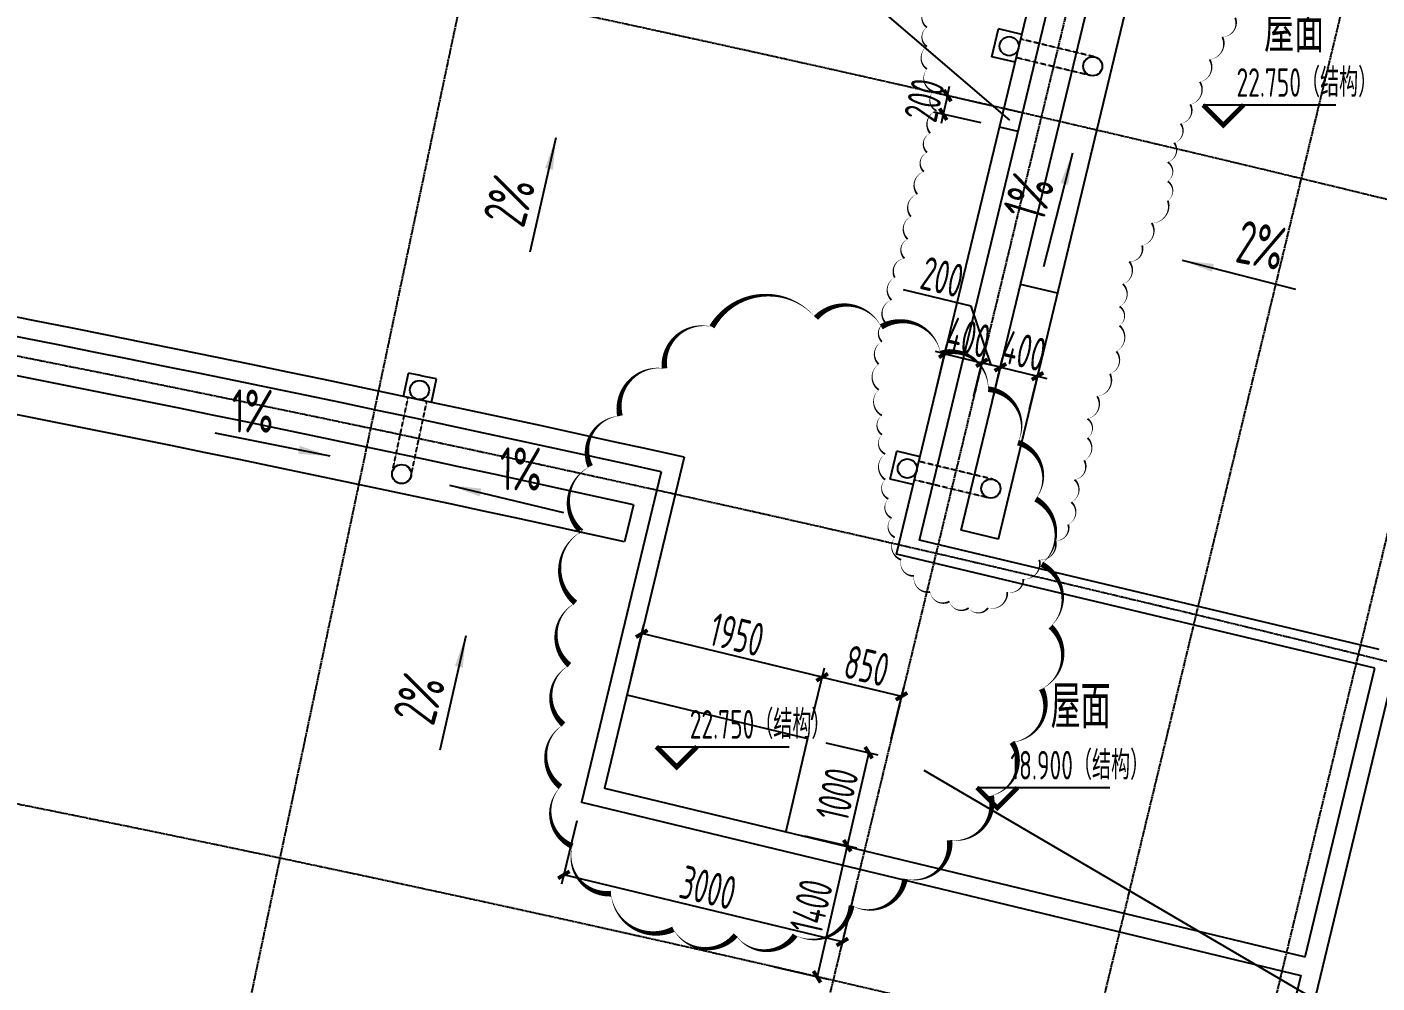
# Model space of a CAD drawing. Header units: millimetres. Extents: x 11677979 to 24947533, y -12764720 to -6308891.
# Drawn here: x 11838820 to 11852957, y -6397928 to -6387915 of the extents above; entities that cross this region are included whole.
import ezdxf
from ezdxf.enums import TextEntityAlignment as Align

# ---------------------------------------------------------------- set-up
doc = ezdxf.new("R2010")
doc.units = ezdxf.units.MM
doc.header["$LTSCALE"] = 10
for name, pattern in [('A2-RG-AXIS$0$CENTER', [2, 1.25, -0.25, 0.25, -0.25]), ('A2-RG-AXIS$0$DOTE', [2.4200000000000004, 2, -0.2, 0.02, -0.2]), ('A2-RI-RF$0$HIDDEN', [0.375, 0.25, -0.125])]:
    doc.linetypes.add(name, pattern=pattern)
for name, color, linetype in [('A2-RB-RF$0$A-DIMS-100', 1, 'Continuous'), ('A2-RG-AXIS$0$A-GRID', 1, 'A2-RG-AXIS$0$CENTER'), ('A2-RI-RF$0$$0$AUDIT_D_120618114340-341', 1, 'Continuous'), ('A2-RI-RF$0$$2$A-SYMB', 4, 'Continuous'), ('A2-RI-RF$0$A-HATH', 9, 'Continuous'), ('A2-RI-RF$0$A-ROOF-DRAN', 175, 'Continuous'), ('A2-RI-RF$0$A-ROOF-EDGE', 2, 'Continuous'), ('A2-RI-RF$0$A-SYMB', 4, 'Continuous'), ('A2-RI-RF$0$A-SYMB-AREA', 4, 'Continuous'), ('A2-RI-RF$0$A-SYMB-NAME', 4, 'Continuous'), ('A2-RI-RF$0$an-wall-prht', 2, 'Continuous')]:
    doc.layers.add(name, color=color, linetype=linetype)
doc.layers.add('A2-RI-RF$0$A-DETL-LLIN', color=3, linetype='Continuous', lineweight=5)
doc.styles.add('A2-RB-RF$0$XD2008', font='hzs.shx', dxfattribs={"width": 0.7, "bigfont": 'hztxt.shx'})
doc.styles.add('A2-RI-RF$0$$0$XD2008', font='xd-hzs.shx', dxfattribs={"width": 0.7, "bigfont": 'xd-hztxt.shx'})
doc.styles.add('A2-RI-RF$0$ECADI', font='hzs.shx', dxfattribs={"width": 0.7, "bigfont": 'hztxt.shx'})
doc.dimstyles.new('A2-RB-RF$0$XD100$0', dxfattribs={"dimscale": 100, "dimtxt": 3.5, "dimasz": 1, "dimexe": 1, "dimexo": 2, "dimgap": 0.5, "dimtad": 1, "dimdec": 0, "dimdsep": 46, "dimtxsty": 'A2-RB-RF$0$XD2008', "dimblk1": 'A2-RB-RF$0$_ArchTick', "dimblk2": 'A2-RB-RF$0$_ArchTick', "dimsah": 1, "dimcen": 2.5, "dimclrt": 4, "dimaunit": 1, "dimadec": 0, "dimazin": 0, "dimtfac": 1, "dimtdec": 0, "dimtix": 1, "dimtmove": 1, "dimatfit": 3, "dimfxl": 0, "dimtolj": 1, "dimtzin": 0, "dimarcsym": 0})

# ---------------------------------------------------------------- blocks, each defined once
blk = doc.blocks.new('A2-RG-AXIS')
at = {"layer": 'A2-RG-AXIS$0$A-GRID', "linetype": 'A2-RG-AXIS$0$DOTE'}
for p, q in [((11846048.11610905, -6374898.19210795), (11837754.64705038, -6414233.385178952)), ((11852463.32296544, -6376318.388348403), (11846488.01340499, -6401109.467786302)), ((11845769.35964724, -6416040.753112658), (11855178.3874563, -6377003.453457114)), ((11847468.69242265, -6416458.887968802), (11856889.46762906, -6377372.849227605))]:
    blk.add_line(p, q, dxfattribs=at)
for radius, end in [(313399.9999999902, 95.40764402400131), (308699.9999999902, 95.4076440106419), (304099.9999999902, 95.40764399720393), (300799.9999999902, 95.40764398384447)]:
    blk.add_arc((11778730.70926435, -6694178.721949182), radius, 75.58928463849298, end, dxfattribs=at)
blk = doc.blocks.new('A2-RI-RF$0$5erhfh')
at = {"layer": 'A2-RI-RF$0$A-SYMB-AREA', "style": 'A2-RI-RF$0$ECADI', "width": 0.7}
blk.add_attdef('340M2', text='', height=2.5, dxfattribs=at).set_placement((0, 1.25), align=Align.MIDDLE_LEFT)
at = {"layer": 'A2-RI-RF$0$A-SYMB-NAME', "style": 'A2-RI-RF$0$ECADI', "width": 0.7}
blk.add_attdef('CHINESENAME', (-12.29193252821193, 3.0875), '', height=4.5, dxfattribs=at)
blk = doc.blocks.new('A2-RI-RF$0$5urthfgh')
at = {"layer": 'A2-RI-RF$0$an-wall-prht'}
for centre, radius, start, end in [((25944.1167659387, -299026.0723394062), 297449.9999999395, 76.99055226088758, 94.00515306824529), ((25943.2370570451, -299026.1474733325), 297150.0000024507, 76.93350106688776, 94.06187292819153)]:
    blk.add_arc(centre, radius, start, end, dxfattribs=at)
blk = doc.blocks.new('A2-RI-RF$0$$2$ECADI-TAG-HGHT（国标）')
at = {"color": 1}
blk.add_line((-2.121320343559546, 2.121320343559546), (11.76789873223262, 2.121320343559546), dxfattribs=at)
at = {"color": 1, "const_width": 0.5}
blk.add_lwpolyline([(-2.121320343559546, 2.121320343559546), (0, 0), (2.121320343559546, 2.121320343559546)], dxfattribs=at)
at = {"style": 'A2-RI-RF$0$$0$XD2008', "width": 0.7}
blk.add_attdef('FL', text='', height=3, dxfattribs=at).set_placement((-2.688785023899595, 2.967328765217609), align=Align.RIGHT)
for tag, p in [('F.F.L.', (2.283611041903605, 2.967328765217609)), ('T.O.S.', (2.283611041903605, -1.104423031572336))]:
    blk.add_attdef(tag, p, '', height=3, dxfattribs=at)
blk = doc.blocks.new('A2-RI-RF')
at = {"layer": 'A2-RI-RF$0$$0$AUDIT_D_120618114340-341'}
for p, q in [((11844358.52541611, -6389076.15977816), (11844086.9646782, -6390273.217088998)), ((11849767.03890998, -6389237.073046846), (11849465.38490343, -6390426.903412965)), ((11850916.50617917, -6390357.120187123), (11852105.41522696, -6390662.385180055)), ((11841994.69928847, -6392409.684145659), (11840790.98946588, -6392169.32170514)), ((11843244.11137625, -6392714.823552123), (11844438.16695616, -6392999.292727798)), ((11843414.46885855, -6394291.402554495), (11843142.90812063, -6395488.459865334))]:
    blk.add_line(p, q, dxfattribs=at)
at = {"layer": 'A2-RI-RF$0$$0$AUDIT_D_120618114340-341', "extrusion": (0, 0, -1)}
for points in [[(-11844327.90522197, -6389410.208912824), (-11844245.74947412, -6389392.100187215), (-11844359.31110848, -6389072.309899708)], [(-11849642.62369558, -6389548.597163225), (-11849724.04327906, -6389569.771304864), (-11849768.08718235, -6389233.286227386)], [(-11851249.55711322, -6390397.163863177), (-11851229.13500557, -6390478.775322959), (-11850912.68002988, -6390356.226062883)], [(-11841677.21580668, -6392301.375976762), (-11841660.23651805, -6392383.77255804), (-11841998.53479618, -6392410.537232518)], [(-11843577.81044354, -6392749.048589066), (-11843558.81576264, -6392831.00403395), (-11843240.27020508, -6392713.996339574)], [(-11843383.84866441, -6394625.451689159), (-11843301.69291656, -6394607.34296355), (-11843415.25455092, -6394287.552676043)]]:
    blk.add_solid(points, dxfattribs=at)
at = {"layer": 'A2-RI-RF$0$A-HATH', "linetype": 'A2-RI-RF$0$HIDDEN'}
for p, q in [((11850003.52515657, -6388228.797169223), (11849226.29514684, -6388041.464063397)), ((11849956.66185531, -6388423.229242181), (11849179.43184557, -6388235.896136357)), ((11842645.71469595, -6392576.708593905), (11842811.81582405, -6391794.162518516)), ((11842841.35611432, -6392618.23491589), (11843007.45724242, -6391835.688840501)), ((11848937.27447425, -6392652.585610432), (11848160.04446451, -6392465.252504605)), ((11848890.41117299, -6392847.01768339), (11848113.18116325, -6392659.684577565))]:
    blk.add_line(p, q, dxfattribs=at)
at = {"layer": 'A2-RI-RF$0$A-ROOF-DRAN'}
for p, q in [((11848603.32284987, -6393186.765153608), (11850454.45370663, -6385506.571909138)), ((11848992.40872625, -6393279.571814236), (11850843.47291048, -6385599.655188727)), ((11848924.67592905, -6388225.925028013), (11848994.97088095, -6387934.276918577)), ((11849238.01097215, -6387992.856045159), (11848994.97088095, -6387934.276918577)), ((11849167.71602025, -6388284.504154596), (11848924.67592905, -6388225.925028013)), ((11849613.16747757, -6390704.093613492), (11849224.30333166, -6390610.367010962)), ((11842762.90546945, -6391783.78093802), (11842814.80917974, -6391539.248915607)), ((11843056.36759701, -6391846.070420997), (11843108.2713073, -6391601.538398583)), ((11847858.42524673, -6392649.713469221), (11847928.72019863, -6392358.065359785)), ((11848171.76028983, -6392416.644486367), (11847928.72019863, -6392358.065359785)), ((11848101.46533793, -6392708.292595804), (11847858.42524673, -6392649.713469221)), ((11845170.7179846, -6392918.078583245), (11845076.97362533, -6393307.016391235)), ((11848992.40872625, -6393279.571814236), (11848603.32284987, -6393186.765153608))]:
    blk.add_line(p, q, dxfattribs=at)
for centre in [(11849105.14931077, -6388115.128382095), (11849980.09350594, -6388326.013205702), (11842930.40305287, -6391717.08914685), (11848038.89862845, -6392538.916823303), (11842743.53540513, -6392597.471754897), (11848913.84282362, -6392749.801646911)]:
    blk.add_circle(centre, 100, dxfattribs=at)
for centre, radius, start, end in [((11778730.70926437, -6694178.721949022), 308499.9999998286, 77.5630759090305, 82.0106501406721), ((11778730.70926437, -6694178.721949022), 308099.9999998286, 77.56452291148649, 82.0105960959171), ((11778730.70926437, -6694178.721949022), 309349.9999998286, 77.98862344578704, 78.04418748175755), ((11778730.70895571, -6694178.723858639), 299749.9999999704, 77.09857082236117, 93.89835790009894)]:
    blk.add_arc(centre, radius, start, end, dxfattribs=at)
at = {"layer": 'A2-RI-RF$0$A-ROOF-EDGE'}
for p, q in [((11847925.96717049, -6393436.42039674), (11849941.21994894, -6385075.29848121)), ((11855142.88410219, -6386319.936159519), (11851147.68567705, -6402895.693143649)), ((11849245.6584257, -6388814.673730068), (11849050.76278138, -6388769.733749169)), ((11849200.72064336, -6389009.559839677), (11849005.82499904, -6388964.619858778)), ((11852933.97983389, -6394630.955998998), (11847925.96717049, -6393436.42039674)), ((11852204.89348439, -6397655.876632128), (11852933.97983389, -6394630.955998998)), ((11845102.52243879, -6394910.998623983), (11846992.0453875, -6395367.552121131)), ((11846992.0453875, -6395367.552121131), (11846767.48672993, -6396342.070377038))]:
    blk.add_line(p, q, dxfattribs=at)
for points in [[(11852980.84326734, -6394436.523382212), (11848167.37354109, -6393288.391110017), (11850088.86618547, -6385316.272460035)], [(11845701.95759325, -6392421.100840328), (11844866.75053991, -6395886.307739782), (11852205.094219, -6397655.043800395)], [(11845459.78962454, -6392572.289931745), (11844625.45516489, -6396033.876510169), (11852158.23091668, -6397849.4758731), (11851000.43773787, -6402653.06666579)]]:
    blk.add_lwpolyline(points, dxfattribs=at)
for centre, radius, start, end in [((11778730.70926437, -6694178.721949022), 309099.9999998286, 77.48675406838949, 82.06633994224374), ((11778730.70926437, -6694178.721949022), 308899.9999998286, 77.52452923331838, 82.02925235614639), ((11778730.70895571, -6694178.723858639), 300349.9999999704, 76.07695982280525, 82.0285968980388), ((11778730.70895571, -6694178.723858639), 300149.9999999704, 76.03853314200313, 82.0667592130654)]:
    blk.add_arc(centre, radius, start, end, dxfattribs=at)
at = {"layer": 'A2-RI-RF$0$A-SYMB'}
blk.add_lwpolyline([(11843860.42458462, -6387127.802186145), (11847046.64980218, -6387120.148494991), (11849107.2523025, -6388889.075750461)], dxfattribs=at)
at = {"layer": 'Defpoints', "color": 3}
blk.add_line((11848210.38463424, -6395698.575426177), (11871862.51833789, -6409546.008099421), dxfattribs=at)
at = {"layer": 'Defpoints', "color": 6}
blk.add_lwpolyline([(11848244.0367599, -6387716.727003843, 0, 20, 0.52056705), (11848244.0367599, -6387918.332129193, 0, 20, 0.52056705), (11848244.0367599, -6387918.332129193, 0, 20, 0.52056705), (11848244.0367599, -6388119.931028128, 0, 20, 0.52056705), (11848244.0367599, -6388119.931028128, 0, 20, 0.52056705), (11848244.0367599, -6388355.12766808, 0, 20, 0.52056705), (11848244.0367599, -6388355.12766808, 0, 20, 0.52056705), (11848311.28862817, -6388590.330534448, 0, 20, 0.52056705), (11848311.28862817, -6388590.330534448, 0, 20, 0.52056705), (11848344.92056801, -6388791.929433382, 0, 20, 0.52056705), (11848344.92056801, -6388791.929433382, 0, 20, 0.52056705), (11848277.65668833, -6389027.132299751, 0, 20, 0.52056705), (11848277.65668833, -6389027.132299751, 0, 20, 0.52056705), (11848244.0367599, -6389228.731198686, 0, 20, 0.52056705), (11848244.0367599, -6389228.731198686, 0, 20, 0.52056705), (11848210.40482006, -6389430.330097622, 0, 20, 0.52056705), (11848210.40482006, -6389430.330097622, 0, 20, 0.52056705), (11848143.14094038, -6389665.526737574, 0, 20, 0.52056705), (11848143.14094038, -6389665.526737574, 0, 20, 0.52056705), (11848075.8770607, -6389900.729603942, 0, 20, 0.52056705), (11848075.8770607, -6389900.729603942, 0, 20, 0.52056705), (11848042.25713227, -6390135.926243893, 0, 20, 0.52056705), (11848042.25713227, -6390135.926243893, 0, 20, 0.52056705), (11848008.62519243, -6390337.531369245, 0, 20, 0.52056705), (11848008.62519243, -6390337.531369245, 0, 20, 0.52056705), (11847907.72937291, -6390539.13026818, 0, 20, 0.52056705), (11847907.72937291, -6390539.13026818, 0, 20, 0.52056705), (11847874.09743307, -6390774.326908132, 0, 20, 0.52056705), (11847874.09743307, -6390774.326908132, 0, 20, 0.52056705), (11847806.8455648, -6391009.5297745, 0, 20, 0.52056705), (11847806.8455648, -6391009.5297745, 0, 20, 0.52056705), (11847773.21362496, -6391211.128673435, 0, 20, 0.52056705), (11847773.21362496, -6391211.128673435, 0, 20, 0.52056705), (11847739.58168512, -6391446.331539802, 0, 20, 0.52056705), (11847739.58168512, -6391446.331539802, 0, 20, 0.52056705), (11847739.58168512, -6391715.125920773, 0, 20, 0.52056705), (11847739.58168512, -6391715.125920773, 0, 20, 0.52056705), (11847773.21362496, -6391983.926528158, 0, 20, 0.52056705), (11847773.21362496, -6391983.926528158, 0, 20, 0.52056705), (11847773.21362496, -6392185.531653508, 0, 20, 0.52056705), (11847773.21362496, -6392185.531653508, 0, 20, 0.52056705), (11847806.8455648, -6392387.130552443, 0, 20, 0.52056705), (11847806.8455648, -6392387.130552443, 0, 20, 0.52056705), (11847806.8455648, -6392655.931159829, 0, 20, 0.52056705), (11847806.8455648, -6392655.931159829, 0, 20, 0.52056705), (11847840.46549324, -6392857.530058765, 0, 20, 0.52056705), (11847840.46549324, -6392857.530058765, 0, 20, 0.52056705), (11847874.09743307, -6393059.128957697, 0, 20, 0.52056705), (11847874.09743307, -6393059.128957697, 0, 20, 0.52056705), (11847907.72937291, -6393260.727856634, 0, 20, 0.52056705), (11847907.72937291, -6393260.727856634, 0, 20, 0.52056705), (11847974.99325259, -6393495.930723002, 0, 20, 0.52056705), (11847974.99325259, -6393495.930723002, 0, 20, 0.52056705), (11848109.50900055, -6393663.925654505, 0, 20, 0.52056705), (11848109.50900055, -6393663.925654506, 0, 20, 0.52056705), (11848277.65668833, -6393831.926812422, 0, 20, 0.52056705), (11848277.65668833, -6393831.926812422, 0, 20, 0.52056705), (11848479.44832737, -6393932.726261889, 0, 20, 0.52056705), (11848479.44832737, -6393932.726261889, 0, 20, 0.52056705), (11848681.22795501, -6393999.927970339, 0, 20, 0.52056705), (11848681.22795501, -6393999.927970338, 0, 20, 0.52056705), (11848883.00758264, -6393999.927970339, 0, 20, 0.52056705), (11848883.00758264, -6393999.927970338, 0, 20, 0.52056705), (11849084.78721027, -6393831.926812422, 0, 20, 0.52056705), (11849084.78721027, -6393831.926812422, 0, 20, 0.52056705), (11849252.93489806, -6393697.529621937, 0, 20, 0.52056705), (11849252.93489806, -6393697.529621937, 0, 20, 0.52056705), (11849421.08258585, -6393495.930723002, 0, 20, 0.52056705), (11849421.08258585, -6393495.930723002, 0, 20, 0.52056705), (11849589.24228505, -6393294.325597651, 0, 20, 0.52056705), (11849589.24228505, -6393294.325597651, 0, 20, 0.52056705), (11849723.758033, -6393126.330666149, 0, 20, 0.52056705), (11849723.758033, -6393126.330666149, 0, 20, 0.52056705), (11849757.38997284, -6392891.127799781, 0, 20, 0.52056705), (11849757.38997284, -6392891.127799781, 0, 20, 0.52056705), (11849791.02191268, -6392655.931159829, 0, 20, 0.52056705), (11849791.02191268, -6392655.931159829, 0, 20, 0.52056705), (11849891.90572079, -6392454.326034478, 0, 20, 0.52056705), (11849891.90572079, -6392454.326034478, 0, 20, 0.52056705), (11849925.53766063, -6392219.129394527, 0, 20, 0.52056705), (11849925.53766063, -6392219.129394527, 0, 20, 0.52056705), (11849925.53766063, -6392017.530495592, 0, 20, 0.52056705), (11849925.53766063, -6392017.530495592, 0, 20, 0.52056705), (11850026.43348015, -6391782.327629223, 0, 20, 0.52056705), (11850026.43348015, -6391782.327629223, 0, 20, 0.52056705), (11850160.9492281, -6391547.13098927, 0, 20, 0.52056705), (11850160.9492281, -6391547.13098927, 0, 20, 0.52056705), (11850228.21310778, -6391311.928122902, 0, 20, 0.52056705), (11850228.21310778, -6391311.928122902, 0, 20, 0.52056705), (11850261.84504762, -6391043.127515517, 0, 20, 0.52056705), (11850261.84504762, -6391043.127515517, 0, 20, 0.52056705), (11850261.84504762, -6390841.528616582, 0, 20, 0.52056705), (11850261.84504762, -6390841.528616582, 0, 20, 0.52056705), (11850295.47698746, -6390606.33197663, 0, 20, 0.52056705), (11850295.47698746, -6390606.33197663, 0, 20, 0.52056705), (11850362.72885573, -6390371.129110263, 0, 20, 0.52056705), (11850362.72885573, -6390371.129110263, 0, 20, 0.52056705), (11850497.25661509, -6390203.127952344, 0, 20, 0.52056705), (11850497.25661509, -6390203.127952344, 0, 20, 0.52056705), (11850598.1404232, -6389967.931312392, 0, 20, 0.52056705), (11850598.1404232, -6389967.931312392, 0, 20, 0.52056705), (11850766.28811099, -6389732.728446024, 0, 20, 0.52056705), (11850766.28811099, -6389732.728446024, 0, 20, 0.52056705), (11850766.28811099, -6389531.12954709, 0, 20, 0.52056705), (11850766.28811099, -6389531.12954709, 0, 20, 0.52056705), (11850766.28811099, -6389329.530648154, 0, 20, 0.52056705), (11850766.28811099, -6389329.530648154, 0, 20, 0.52056705), (11850833.55199067, -6389127.931749219, 0, 20, 0.52056705), (11850833.55199067, -6389127.931749219, 0, 20, 0.52056705), (11850900.81587035, -6388926.326623867, 0, 20, 0.52056705), (11850900.81587035, -6388926.326623867, 0, 20, 0.52056705), (11851001.69967846, -6388724.727724932, 0, 20, 0.52056705), (11851001.69967846, -6388724.727724932, 0, 20, 0.52056705), (11851102.59549798, -6388489.531084981, 0, 20, 0.52056705), (11851102.59549798, -6388489.531084981, 0, 20, 0.52056705), (11851203.4913175, -6388254.328218613, 0, 20, 0.52056705), (11851203.4913175, -6388254.328218613, 0, 20, 0.52056705), (11851338.00706545, -6388019.131578662, 0, 20, 0.52056705), (11851338.00706545, -6388019.131578662, 0, 20, 0.52056705), (11851472.5228134, -6387817.532679726, 0, 20, 0.52056705)], format="xyseb", dxfattribs=at)
at = {"layer": 'Defpoints', "color": 3}
blk.add_lwpolyline([(11845993.29873771, -6391055.376196709, 0, 60, 0.52056705), (11845495.62542755, -6391490.561805794, 0, 60, 0.52056705), (11845495.62542755, -6391490.561805794, 0, 60, 0.52056705), (11845029.05889542, -6391987.916326256, 0, 60, 0.52056705), (11845029.05889542, -6391987.916326256, 0, 60, 0.52056705), (11844718.01454067, -6392516.356378888, 0, 60, 0.52056705), (11844718.01454067, -6392516.356378888, 0, 60, 0.52056705), (11844624.6988917, -6393200.218709962, 0, 60, 0.52056705), (11844624.6988917, -6393200.218709961, 0, 60, 0.52056705), (11844562.49002074, -6393946.251028896, 0, 60, 0.52056705), (11844562.49002074, -6393946.251028896, 0, 60, 0.52056705), (11844500.28114979, -6394599.028904282, 0, 60, 0.52056705), (11844500.28114979, -6394599.028904282, 0, 60, 0.52056705), (11844438.07227884, -6395220.722323981, 0, 60, 0.52056705), (11844438.07227884, -6395220.722323981, 0, 60, 0.52056705), (11844406.96784336, -6395873.500199364, 0, 60, 0.52056705), (11844406.96784336, -6395873.500199364, 0, 60, 0.52056705), (11844531.38558527, -6396495.193619065, 0, 60, 0.52056705), (11844531.38558527, -6396495.193619065, 0, 60, 0.52056705), (11844935.74558899, -6396992.549216006, 0, 60, 0.52056705), (11844935.74558899, -6396992.549216006, 0, 60, 0.52056705), (11845588.94107653, -6397365.564837231, 0, 60, 0.52056705), (11845588.94107653, -6397365.564837231, 0, 60, 0.52056705), (11846242.13422152, -6397427.734825091, 0, 60, 0.52056705), (11846242.13422152, -6397427.734825091, 0, 60, 0.52056705), (11846864.22527358, -6397427.734825091, 0, 60, 0.52056705), (11846864.22527358, -6397427.734825091, 0, 60, 0.52056705), (11847455.21189016, -6397116.887038762, 0, 60, 0.52056705), (11847455.21189016, -6397116.887038762, 0, 60, 0.52056705), (11848015.09172871, -6396837.125861082, 0, 60, 0.52056705), (11848015.09172871, -6396837.125861082, 0, 60, 0.52056705), (11848481.6606034, -6396433.024707684, 0, 60, 0.52056705), (11848481.6606034, -6396433.024707684, 0, 60, 0.52056705), (11848917.12270006, -6395966.754642912, 0, 60, 0.52056705), (11848917.12270006, -6395966.754642912, 0, 60, 0.52056705), (11849134.85609094, -6395407.230134593, 0, 60, 0.52056705), (11849134.85609094, -6395407.230134593, 0, 60, 0.52056705), (11849445.90044569, -6394847.706702754, 0, 60, 0.52056705), (11849445.90044569, -6394847.706702754, 0, 60, 0.52056705), (11849539.21375212, -6394194.928827367, 0, 60, 0.52056705), (11849539.21375212, -6394194.928827367, 0, 60, 0.52056705), (11849445.90044569, -6393542.1498755, 0, 60, 0.52056705), (11849445.90044569, -6393542.1498755, 0, 60, 0.52056705), (11849383.69157473, -6392858.287544425, 0, 60, 0.52056705), (11849383.69157473, -6392858.287544425, 0, 60, 0.52056705), (11849197.06496188, -6392267.678580415, 0, 60, 0.52056705), (11849197.06496188, -6392267.678580415, 0, 60, 0.52056705), (11848886.01826458, -6391708.154072097, 0, 60, 0.52056705), (11848886.01826458, -6391708.154072097, 0, 60, 0.52056705), (11848388.34729697, -6391335.138450871, 0, 60, 0.52056705), (11848388.34729697, -6391335.138450871, 0, 60, 0.52056705), (11847766.25624491, -6391055.376196709, 0, 60, 0.52056705), (11847766.25624491, -6391055.376196709, 0, 60, 0.52056705), (11847081.9563219, -6390962.122829645, 0, 60, 0.52056705), (11847081.9563219, -6390962.122829645, 0, 60, 0.52056705)], format="xyseb", close=True, dxfattribs=at)
ref = blk.add_blockref('A2-RI-RF$0$5erhfh', (11852660.57048723, -6390813.617662301), dxfattribs=dict(xscale=100, yscale=100, zscale=100))
ref.add_attrib('CHINESENAME', '屋面', (11851775.27044103, -6388179.211071422), dxfattribs={"layer": 'A2-RI-RF$0$A-SYMB-NAME', "height": 450, "style": 'A2-RI-RF$0$ECADI', "width": 0.7})
ref = blk.add_blockref('A2-RI-RF$0$5erhfh', (11844501.78875056, -6389605.733132476), dxfattribs=dict(xscale=99.99999999968372, yscale=99.99999999968372, zscale=99.99999999968372, rotation=74.74490547560426))
ref.add_attrib('CHINESENAME', '2%%%', (11844023.06285449, -6390029.883329094), dxfattribs={"layer": 'A2-RI-RF$0$A-SYMB-NAME', "height": 449.9999999999999, "rotation": 74.74490548756872, "style": 'A2-RI-RF$0$ECADI', "width": 0.7})
ref = blk.add_blockref('A2-RI-RF$0$5erhfh', (11849950.70808989, -6389557.872980127), dxfattribs=dict(xscale=99.99999999968374, yscale=99.99999999968374, zscale=99.99999999968374, rotation=73.30024098467239))
ref.add_attrib('CHINESENAME', '1%%%', (11849461.44090723, -6389969.818967878), dxfattribs={"layer": 'A2-RI-RF$0$A-SYMB-NAME', "height": 449.9999999999998, "rotation": 73.3002410098916, "style": 'A2-RI-RF$0$ECADI', "width": 0.7})
ref = blk.add_blockref('A2-RI-RF$0$5erhfh', (11851922.17122288, -6390819.549677703), dxfattribs=dict(xscale=99.99999999968374, yscale=99.99999999968374, zscale=99.99999999968374, rotation=349.2933024051719))
ref.add_attrib('CHINESENAME', '2%%%', (11851461.39328657, -6390375.967028965), dxfattribs={"layer": 'A2-RI-RF$0$A-SYMB-NAME', "height": 449.9999999999998, "rotation": 349.2933024561732, "style": 'A2-RI-RF$0$ECADI', "width": 0.7})
ref = blk.add_blockref('A2-RI-RF$0$5erhfh', (11841495.82494938, -6392514.799620982), dxfattribs=dict(xscale=99.99999999968374, yscale=99.99999999968374, zscale=99.99999999968374, rotation=359.5617199320547))
ref.add_attrib('CHINESENAME', '1%%%', (11840963.35410947, -6392160.459844088), dxfattribs={"layer": 'A2-RI-RF$0$A-SYMB-NAME', "height": 449.9999999999998, "rotation": 359.561719989173, "style": 'A2-RI-RF$0$ECADI', "width": 0.7})
ref = blk.add_blockref('A2-RI-RF$0$5erhfh', (11844304.43571933, -6393121.619819516), dxfattribs=dict(xscale=99.99999999968374, yscale=99.99999999968374, zscale=99.99999999968374, rotation=359.5617199320547))
ref.add_attrib('CHINESENAME', '1%%%', (11843771.96487941, -6392767.280042622), dxfattribs={"layer": 'A2-RI-RF$0$A-SYMB-NAME', "height": 449.9999999999998, "rotation": 359.561719989173, "style": 'A2-RI-RF$0$ECADI', "width": 0.7})
ref = blk.add_blockref('A2-RI-RF$0$5erhfh', (11843557.73219299, -6394820.975908811), dxfattribs=dict(xscale=99.99999999968372, yscale=99.99999999968372, zscale=99.99999999968372, rotation=74.74490547560426))
ref.add_attrib('CHINESENAME', '2%%%', (11843079.00629693, -6395245.12610543), dxfattribs={"layer": 'A2-RI-RF$0$A-SYMB-NAME', "height": 449.9999999999999, "rotation": 74.74490548756872, "style": 'A2-RI-RF$0$ECADI', "width": 0.7})
blk.add_blockref('A2-RI-RF$0$5urthfgh', (11752786.5643831, -6395152.095153717))
ref = blk.add_blockref('A2-RI-RF$0$5erhfh', (11850424.79851335, -6397893.543397471), dxfattribs=dict(xscale=100, yscale=100, zscale=100))
ref.add_attrib('CHINESENAME', '屋面', (11849539.49846716, -6395259.136806592), dxfattribs={"layer": 'A2-RI-RF$0$A-SYMB-NAME', "height": 450, "style": 'A2-RI-RF$0$ECADI', "width": 0.7})
at = {"layer": 'A2-RI-RF$0$$2$A-SYMB'}
ref = blk.add_blockref('A2-RI-RF$0$$2$ECADI-TAG-HGHT（国标）', (11851348.870921, -6388942.765036078), dxfattribs=dict(at, xscale=100, yscale=100, zscale=100))
ref.add_attrib('F.F.L.', '22.750（结构）', (11851486.4989602, -6388646.032159556), dxfattribs={"layer": '0', "height": 300, "style": 'A2-RI-RF$0$$0$XD2008', "width": 0.6999999999999998})
ref = blk.add_blockref('A2-RI-RF$0$$2$ECADI-TAG-HGHT（国标）', (11845623.4147797, -6395665.784249191), dxfattribs=dict(at, xscale=100, yscale=100, zscale=100))
ref.add_attrib('F.F.L.', '22.750（结构）', (11845761.0428189, -6395369.051372669), dxfattribs={"layer": '0', "height": 300, "style": 'A2-RI-RF$0$$0$XD2008', "width": 0.6999999999999998})
ref = blk.add_blockref('A2-RI-RF$0$$2$ECADI-TAG-HGHT（国标）', (11848981.38842021, -6396093.481326776), dxfattribs=dict(at, xscale=100, yscale=100, zscale=100))
ref.add_attrib('F.F.L.', '18.900（结构）', (11849119.01645942, -6395796.748450253), dxfattribs={"layer": '0', "height": 300, "style": 'A2-RI-RF$0$$0$XD2008', "width": 0.6999999999999998})
at = {"layer": 'A2-RI-RF$0$A-DETL-LLIN'}
blk.add_blockref('A2-RG-AXIS', (0, 0), dxfattribs=at)
blk = doc.blocks.new('A2-RB-RF$0$_ArchTick')
at = {"color": 0, "linetype": 'ByBlock', "const_width": 0.4}
blk.add_lwpolyline([(-0.5, -0.5), (0.5, 0.5)], dxfattribs=at)
blk = doc.blocks.new('*D721')
at = {"layer": 'A2-RB-RF$0$A-DIMS-100', "color": 0, "lineweight": -2, "transparency": 16777216}
for p, q in [((11844578.59186257, -6396228.308582873), (11844418.38337867, -6396893.000699101)), ((11847358.29623074, -6397498.734224085), (11844441.81502983, -6396795.784662749)), ((11847495.07306348, -6396931.258144209), (11847334.86457958, -6397595.950260437))]:
    blk.add_line(p, q, dxfattribs=at)
at = {"layer": 'Defpoints', "color": 0, "transparency": 16777216}
for p in [(11844625.45516489, -6396033.876510169), (11844441.81502983, -6396795.784662749), (11847541.9363658, -6396736.826071505)]:
    blk.add_point(p, dxfattribs=at)
at = {"layer": 'A2-RB-RF$0$A-DIMS-100', "color": 0, "lineweight": -2, "transparency": 16777216, "xscale": 100, "yscale": 100, "zscale": 100}
for p, rotation in [((11844441.81502983, -6396795.784662749), 166.4486630936128), ((11847358.29623074, -6397498.734224085), 346.4486630936128)]:
    blk.add_blockref('A2-RB-RF$0$_ArchTick', p, dxfattribs=dict(at, rotation=rotation))
at = {"layer": 'A2-RB-RF$0$A-DIMS-100', "color": 4, "transparency": 16777216, "insert": (11845952.77684539, -6396928.523361625), "char_height": 350, "attachment_point": 5, "rotation": 346.44866309361277, "style": 'A2-RB-RF$0$XD2008'}
blk.add_mtext('\\A1;3000', dxfattribs=at)
blk = doc.blocks.new('*D633')
at = {"layer": 'A2-RB-RF$0$A-DIMS-100', "color": 0, "lineweight": -2, "transparency": 16777216}
for p, q in [((11848855.87667652, -6388724.795967923), (11848362.0809913, -6388610.934169011)), ((11848459.5240461, -6388633.403060181), (11848414.58626376, -6388828.289169791)), ((11848459.5240461, -6388633.403060181), (11848481.99293727, -6388535.960005377)), ((11848810.93889418, -6388919.682077534), (11848317.14320896, -6388805.820278621)), ((11848414.58626376, -6388828.289169791), (11848392.11737259, -6388925.732224595))]:
    blk.add_line(p, q, dxfattribs=at)
at = {"layer": 'Defpoints', "color": 0, "transparency": 16777216}
for p in [(11849050.76278613, -6388769.733750263), (11848414.58626376, -6388828.289169791), (11849005.82500379, -6388964.619859872)]:
    blk.add_point(p, dxfattribs=at)
at = {"layer": 'A2-RB-RF$0$A-DIMS-100', "color": 0, "lineweight": -2, "transparency": 16777216, "xscale": 100, "yscale": 100, "zscale": 100}
for p, rotation in [((11848459.5240461, -6388633.403060181), 257.0154142676669), ((11848414.58626376, -6388828.289169791), 77.01541426766686)]:
    blk.add_blockref('A2-RB-RF$0$_ArchTick', p, dxfattribs=dict(at, rotation=rotation))
at = {"layer": 'A2-RB-RF$0$A-DIMS-100', "color": 4, "transparency": 16777216, "insert": (11848217.80828162, -6388680.291109856), "char_height": 350, "attachment_point": 5, "rotation": 77.01541426766686, "style": 'A2-RB-RF$0$XD2008'}
blk.add_mtext('\\A1;200', dxfattribs=at)
blk = doc.blocks.new('*D634')
at = {"layer": 'A2-RB-RF$0$A-DIMS-100', "color": 0, "lineweight": -2, "transparency": 16777216}
for p, q in [((11845149.4954363, -6394716.593023486), (11845281.12766282, -6394171.811055224)), ((11847147.16411278, -6394725.567352621), (11845257.64116406, -6394269.013855472)), ((11847039.01838502, -6395173.146520635), (11847170.65061153, -6394628.364552372))]:
    blk.add_line(p, q, dxfattribs=at)
at = {"layer": 'Defpoints', "color": 0, "transparency": 16777216}
for p in [(11845257.64116406, -6394269.013855472), (11845102.52243879, -6394910.998623983), (11846992.0453875, -6395367.552121132)]:
    blk.add_point(p, dxfattribs=at)
at = {"layer": 'A2-RB-RF$0$A-DIMS-100', "color": 0, "lineweight": -2, "transparency": 16777216, "xscale": 100, "yscale": 100, "zscale": 100}
for p, rotation in [((11845257.64116406, -6394269.013855472), 166.4163356103052), ((11847147.16411278, -6394725.567352621), 346.4163356103052)]:
    blk.add_blockref('A2-RB-RF$0$_ArchTick', p, dxfattribs=dict(at, rotation=rotation))
at = {"layer": 'A2-RB-RF$0$A-DIMS-100', "color": 4, "transparency": 16777216, "insert": (11846255.24726062, -6394278.584303487), "char_height": 350, "attachment_point": 5, "rotation": 346.41633561030517, "style": 'A2-RB-RF$0$XD2008'}
blk.add_mtext('\\A1;1950', dxfattribs=at)
blk = doc.blocks.new('*D635')
at = {"layer": 'A2-RB-RF$0$A-DIMS-100', "color": 0, "lineweight": -2, "transparency": 16777216}
for p, q in [((11847038.90868874, -6395173.120048317), (11847170.36188699, -6394627.731286891)), ((11847146.93023636, -6394724.947323369), (11847978.54119916, -6394925.387685359)), ((11847870.51965154, -6395373.560410306), (11848001.97284979, -6394828.17164888))]:
    blk.add_line(p, q, dxfattribs=at)
at = {"layer": 'Defpoints', "color": 0, "transparency": 16777216}
for p in [(11847978.54119916, -6394925.387685359), (11846992.04538747, -6395367.552121274), (11847823.65635027, -6395567.992483264)]:
    blk.add_point(p, dxfattribs=at)
at = {"layer": 'A2-RB-RF$0$A-DIMS-100', "color": 0, "lineweight": -2, "transparency": 16777216, "xscale": 100, "yscale": 100, "zscale": 100}
for p, rotation in [((11847146.93023636, -6394724.947323369), 166.4486634030714), ((11847978.54119916, -6394925.387685359), 346.4486634030714)]:
    blk.add_blockref('A2-RB-RF$0$_ArchTick', p, dxfattribs=dict(at, rotation=rotation))
at = {"layer": 'A2-RB-RF$0$A-DIMS-100', "color": 4, "transparency": 16777216, "insert": (11847615.45693169, -6394606.431422288), "char_height": 350, "attachment_point": 5, "rotation": 346.4486634030714, "style": 'A2-RB-RF$0$XD2008'}
blk.add_mtext('\\A1;850', dxfattribs=at)
blk = doc.blocks.new('*D636')
at = {"layer": 'A2-RB-RF$0$A-DIMS-100', "color": 0, "lineweight": -2, "transparency": 16777216}
for p, q in [((11847186.93808387, -6395412.461328475), (11847731.71290787, -6395537.994023649)), ((11847634.26655968, -6395515.53942005), (11847409.70790213, -6396490.057675812)), ((11846962.37942632, -6396386.979584238), (11847507.15425033, -6396512.512279412))]:
    blk.add_line(p, q, dxfattribs=at)
at = {"layer": 'Defpoints', "color": 0, "transparency": 16777216}
for p in [(11846992.04538747, -6395367.552121276), (11846767.48672993, -6396342.070377039), (11847409.70790213, -6396490.057675812)]:
    blk.add_point(p, dxfattribs=at)
at = {"layer": 'A2-RB-RF$0$A-DIMS-100', "color": 0, "lineweight": -2, "transparency": 16777216, "xscale": 100, "yscale": 100, "zscale": 100}
for p, rotation in [((11847634.26655968, -6395515.53942005), 77.02381510892894), ((11847409.70790213, -6396490.057675812), 257.0238151089289)]:
    blk.add_blockref('A2-RB-RF$0$_ArchTick', p, dxfattribs=dict(at, rotation=rotation))
at = {"layer": 'A2-RB-RF$0$A-DIMS-100', "color": 4, "transparency": 16777216, "insert": (11847302.73294746, -6395952.275689831), "char_height": 350, "attachment_point": 5, "rotation": 77.02381510892894, "style": 'A2-RB-RF$0$XD2008'}
blk.add_mtext('\\A1;1000', dxfattribs=at)
blk = doc.blocks.new('*D637')
at = {"layer": 'A2-RB-RF$0$A-DIMS-100', "color": 0, "lineweight": -2, "transparency": 16777216}
for p, q in [((11846962.37942632, -6396386.979584238), (11847507.15425033, -6396512.512279411)), ((11847409.70790214, -6396490.057675811), (11847093.34951961, -6397862.959627181)), ((11846646.0210438, -6397759.881535606), (11847190.79586781, -6397885.414230781))]:
    blk.add_line(p, q, dxfattribs=at)
at = {"layer": 'Defpoints', "color": 0, "transparency": 16777216}
for p in [(11846767.48672993, -6396342.070377039), (11846451.1283474, -6397714.972328408), (11847093.34951961, -6397862.959627181)]:
    blk.add_point(p, dxfattribs=at)
at = {"layer": 'A2-RB-RF$0$A-DIMS-100', "color": 0, "lineweight": -2, "transparency": 16777216, "xscale": 100, "yscale": 100, "zscale": 100}
for p, rotation in [((11847409.70790214, -6396490.057675811), 77.02381510894094), ((11847093.34951961, -6397862.959627181), 257.023815108941)]:
    blk.add_blockref('A2-RB-RF$0$_ArchTick', p, dxfattribs=dict(at, rotation=rotation))
at = {"layer": 'A2-RB-RF$0$A-DIMS-100', "color": 4, "transparency": 16777216, "insert": (11847032.27442742, -6397125.985793399), "char_height": 350, "attachment_point": 5, "rotation": 77.02381510894095, "style": 'A2-RB-RF$0$XD2008'}
blk.add_mtext('\\A1;1400', dxfattribs=at)
blk = doc.blocks.new('*D688')
at = {"layer": 'A2-RB-RF$0$A-DIMS-100', "color": 0, "lineweight": -2, "transparency": 16777216}
for p, q in [((11849013.53353983, -6391478.634890208), (11848916.29815437, -6391455.283662932)), ((11848930.38992852, -6391824.848003473), (11849036.8847671, -6391381.399504753)), ((11849013.53353983, -6391478.634890208), (11849402.47521471, -6391572.039831268)), ((11849319.3316034, -6391918.252944533), (11849425.82644199, -6391474.804445812)), ((11849402.47521471, -6391572.039831268), (11849499.71060017, -6391595.391058544))]:
    blk.add_line(p, q, dxfattribs=at)
at = {"layer": 'Defpoints', "color": 0, "transparency": 16777216}
for p in [(11849402.47521471, -6391572.039831268), (11848883.68747397, -6392019.318774384), (11849272.62914885, -6392112.723715443)]:
    blk.add_point(p, dxfattribs=at)
at = {"layer": 'A2-RB-RF$0$A-DIMS-100', "color": 0, "lineweight": -2, "transparency": 16777216, "xscale": 100, "yscale": 100, "zscale": 100}
for p, rotation in [((11849013.53353983, -6391478.634890208), 346.4960574371027), ((11849402.47521471, -6391572.039831268), 166.4960574371027)]:
    blk.add_blockref('A2-RB-RF$0$_ArchTick', p, dxfattribs=dict(at, rotation=rotation))
at = {"layer": 'A2-RB-RF$0$A-DIMS-100', "color": 4, "transparency": 16777216, "insert": (11849260.54463864, -6391306.557743463), "char_height": 350, "attachment_point": 5, "rotation": 346.4960574371027, "style": 'A2-RB-RF$0$XD2008'}
blk.add_mtext('\\A1;400', dxfattribs=at)
blk = doc.blocks.new('*D689')
at = {"layer": 'A2-RB-RF$0$A-DIMS-100', "color": 0, "lineweight": -2, "transparency": 16777216}
for p, q in [((11848707.10498626, -6390837.401418828), (11847997.42791997, -6390666.350369211)), ((11848916.80354532, -6391455.149676447), (11848707.10498626, -6390837.401418828)), ((11848736.1187018, -6391778.023402143), (11848843.01915947, -6391334.501989335)), ((11849014.0195818, -6391478.58132708), (11848819.58750884, -6391431.718025815)), ((11848930.55077476, -6391824.886703409), (11849037.45123243, -6391381.365290601))]:
    blk.add_line(p, q, dxfattribs=at)
at = {"layer": 'Defpoints', "color": 0, "transparency": 16777216}
for p in [(11848819.58750884, -6391431.718025815), (11848689.25540053, -6391972.455475101), (11848883.68747349, -6392019.318776366)]:
    blk.add_point(p, dxfattribs=at)
at = {"layer": 'A2-RB-RF$0$A-DIMS-100', "color": 0, "lineweight": -2, "transparency": 16777216, "xscale": 100, "yscale": 100, "zscale": 100}
for p, rotation in [((11848819.58750884, -6391431.718025815), 166.4486634033346), ((11849014.0195818, -6391478.58132708), 346.4486634033346)]:
    blk.add_blockref('A2-RB-RF$0$_ArchTick', p, dxfattribs=dict(at, rotation=rotation))
at = {"layer": 'A2-RB-RF$0$A-DIMS-100', "color": 4, "transparency": 16777216, "insert": (11848404.98766704, -6390533.139811942), "char_height": 350, "attachment_point": 5, "rotation": 346.44866340333465, "style": 'A2-RB-RF$0$XD2008'}
blk.add_mtext('\\A1;200', dxfattribs=at)
blk = doc.blocks.new('*D693')
at = {"layer": 'A2-RB-RF$0$A-DIMS-100', "color": 0, "lineweight": -2, "transparency": 16777216}
for p, q in [((11848430.23732096, -6391338.044986414), (11848333.0019355, -6391314.693759138)), ((11848347.09370965, -6391684.258099677), (11848453.58854823, -6391240.809600959)), ((11848430.23732096, -6391338.044986414), (11848819.17899584, -6391431.449927473)), ((11848736.03538454, -6391777.663040737), (11848842.53022312, -6391334.214542018)), ((11848819.17899584, -6391431.449927473), (11848916.4143813, -6391454.801154749))]:
    blk.add_line(p, q, dxfattribs=at)
at = {"layer": 'Defpoints', "color": 0, "transparency": 16777216}
for p in [(11848819.17899584, -6391431.449927473), (11848300.3912551, -6391878.728870587), (11848689.33292998, -6391972.133811648)]:
    blk.add_point(p, dxfattribs=at)
at = {"layer": 'A2-RB-RF$0$A-DIMS-100', "color": 0, "lineweight": -2, "transparency": 16777216, "xscale": 100, "yscale": 100, "zscale": 100}
for p, rotation in [((11848430.23732096, -6391338.044986414), 346.4960574371027), ((11848819.17899584, -6391431.449927473), 166.4960574371027)]:
    blk.add_blockref('A2-RB-RF$0$_ArchTick', p, dxfattribs=dict(at, rotation=rotation))
at = {"layer": 'A2-RB-RF$0$A-DIMS-100', "color": 4, "transparency": 16777216, "insert": (11848677.24841977, -6391165.967839668), "char_height": 350, "attachment_point": 5, "rotation": 346.4960574371027, "style": 'A2-RB-RF$0$XD2008'}
blk.add_mtext('\\A1;400', dxfattribs=at)
blk = doc.blocks.new('*D695')
at = {"layer": 'A2-RB-RF$0$A-DIMS-100', "color": 0, "lineweight": -2, "transparency": 16777216}
for p, q in [((11849543.86267478, -6387577.448251999), (11849755.85275579, -6387211.459944713)), ((11849755.85275579, -6387211.459944713), (11850465.52982209, -6387382.510994335)), ((11849308.5099988, -6387700.361245972), (11849372.86225245, -6387433.368914254)), ((11849349.43060182, -6387530.584950732), (11849738.29474773, -6387624.311553266)), ((11849697.37414472, -6387794.087848505), (11849761.72639837, -6387527.095516788))]:
    blk.add_line(p, q, dxfattribs=at)
at = {"layer": 'Defpoints', "color": 0, "transparency": 16777216}
for p in [(11849738.29474773, -6387624.311553266), (11849261.64669753, -6387894.793318929), (11849650.51084345, -6387988.519921463)]:
    blk.add_point(p, dxfattribs=at)
at = {"layer": 'A2-RB-RF$0$A-DIMS-100', "color": 0, "lineweight": -2, "transparency": 16777216, "xscale": 100, "yscale": 100, "zscale": 100}
for p, rotation in [((11849349.43060182, -6387530.584950732), 166.4486634029456), ((11849738.29474773, -6387624.311553266), 346.4486634029456)]:
    blk.add_blockref('A2-RB-RF$0$_ArchTick', p, dxfattribs=dict(at, rotation=rotation))
at = {"layer": 'A2-RB-RF$0$A-DIMS-100', "color": 4, "transparency": 16777216, "insert": (11850163.41250286, -6387078.249387447), "char_height": 350, "attachment_point": 5, "rotation": 346.4486634029456, "style": 'A2-RB-RF$0$XD2008'}
blk.add_mtext('\\A1;400', dxfattribs=at)
blk = doc.blocks.new('A2-RB-RF')
at = {"layer": 'A2-RB-RF$0$A-DIMS-100'}
for base, p1, p2, angle, picture, middle in [((11849738.29474773, -6387624.311553266), (11849261.64669753, -6387894.79331893), (11849650.51084345, -6387988.519921463), 346.4486634030706, '*D695', (11849804.46077403, -6387223.175770029)), ((11848819.58750884, -6391431.718025815), (11848883.68747349, -6392019.318776366), (11848689.25540053, -6391972.455475101), 166.4486634035847, '*D689', (11848658.49696802, -6390825.685593512))]:
    dim = blk.add_linear_dim(base=base, p1=p1, p2=p2, angle=angle, dimstyle='A2-RB-RF$0$XD100$0', dxfattribs=at)
    dim.commit()
    dim.dimension.update_dxf_attribs({"geometry": picture, "text_midpoint": middle, "dimtype": 129})
for p1, p2, distance, picture, middle in [((11849050.76278613, -6388769.733750264), (11849005.82500379, -6388964.619859873), -606.7530838563059, '*D633', (11848217.80828162, -6388680.291109856)), ((11848300.3912551, -6391878.728870588), (11848689.33292998, -6391972.133811648), 556.0567088215683, '*D693', (11848677.24841977, -6391165.967839668)), ((11848883.68747397, -6392019.318774384), (11849272.62914885, -6392112.723715444), 556.0567088233795, '*D688', (11849260.54463864, -6391306.557743463)), ((11846992.04538747, -6395367.552121275), (11846767.48672993, -6396342.070377038), 659.0510409833123, '*D636', (11847302.73294746, -6395952.275689831)), ((11847541.9363658, -6396736.826071505), (11844625.45516489, -6396033.876510169), 783.7268224145887, '*D721', (11845952.77684539, -6396928.523361625))]:
    dim = blk.add_aligned_dim(p1=p1, p2=p2, distance=distance, dimstyle='A2-RB-RF$0$XD100$0', dxfattribs=at)
    dim.commit()
    dim.dimension.update_dxf_attribs({"geometry": picture, "text_midpoint": middle})
for p1, p2, distance, text, picture, middle in [((11846992.0453875, -6395367.552121131), (11845102.52243879, -6394910.998623983), -660.459129643357, '1950', '*D634', (11846255.24726062, -6394278.584303487)), ((11846992.04538747, -6395367.552121275), (11847823.65635028, -6395567.992483265), 661.0069914183773, '850', '*D635', (11847615.45693169, -6394606.431422288)), ((11846767.48672993, -6396342.070377038), (11846451.1283474, -6397714.972328408), 659.0510409921785, '1400', '*D637', (11847032.27442742, -6397125.985793399))]:
    dim = blk.add_aligned_dim(p1=p1, p2=p2, distance=distance, text=text, dimstyle='A2-RB-RF$0$XD100$0', dxfattribs=at)
    dim.commit()
    dim.dimension.update_dxf_attribs({"geometry": picture, "text_midpoint": middle})

msp = doc.modelspace()

# ---------------------------------------------------------------- block references
for name in ['A2-RI-RF', 'A2-RG-AXIS', 'A2-RB-RF']:
    msp.add_blockref(name, (0, 0))

doc.saveas('drawing.dxf')
